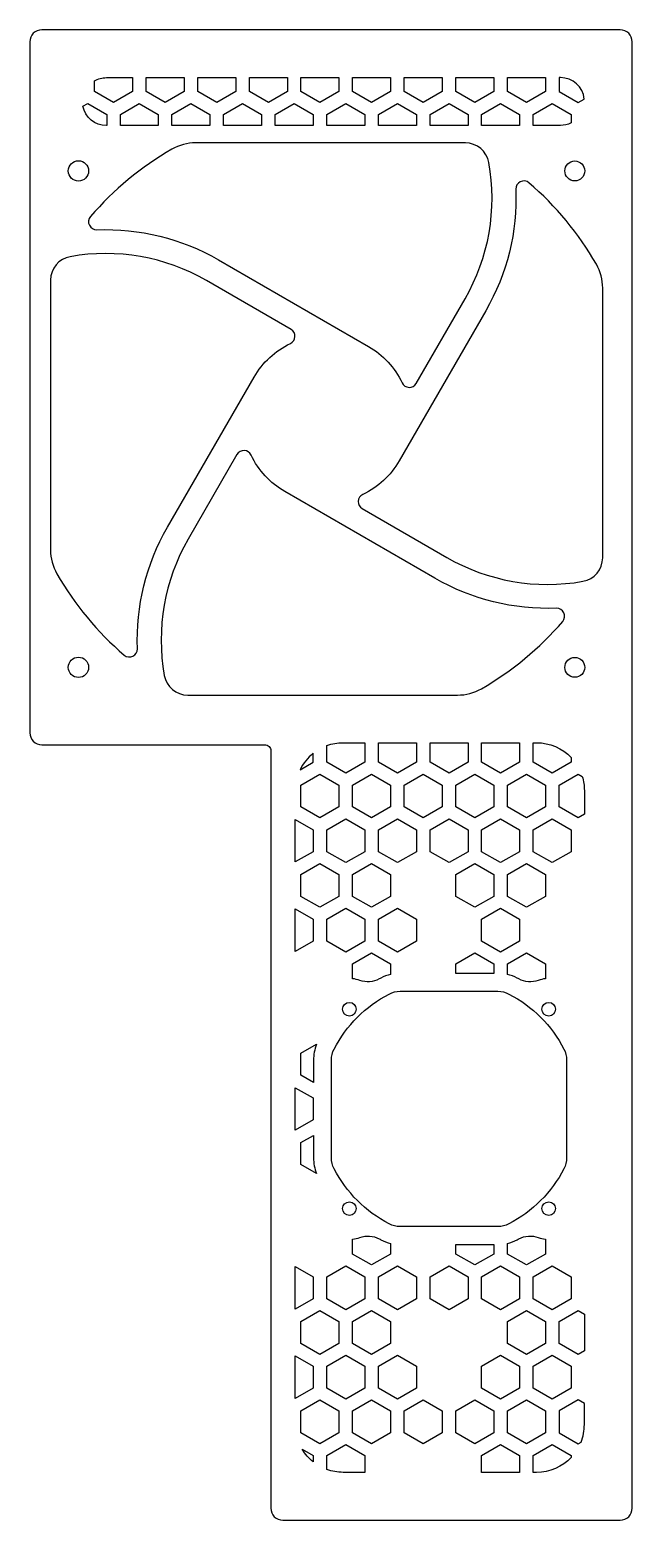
# Model space of a CAD drawing. Header units: millimetres. Extents: x 76 to 227, y 13 to 387.
import ezdxf

# ---------------------------------------------------------------- set-up
doc = ezdxf.new("R2010")
doc.units = ezdxf.units.MM
doc.layers.get('0').update_dxf_attribs({"linetype": 'CONTINUOUS'})

msp = doc.modelspace()

# ---------------------------------------------------------------- linework, layer by layer
for points in [[(136.25, 16.1, 0.414214), (139.25, 13.1), (223.9, 13.1, 0.414214), (226.9, 16.1), (226.9, 383.9, 0.414214), (223.9, 386.9), (78.8, 386.9, 0.414214), (75.8, 383.9), (75.8, 210.6, 0.414214), (78.8, 207.6), (134.75, 207.6, -0.414214), (136.25, 206.1)], [(95, 374.9), (101.56, 374.9), (101.56, 371.39), (96.8, 368.64), (92.03, 371.39), (92.03, 374.12, -0.129994)], [(214.87, 369.53, 0.383622), (208.9, 374.9), (208.56, 374.9), (208.56, 371.39), (213.32, 368.64)], [(89.12, 367.73), (90.32, 368.43), (95.09, 365.68), (95.09, 362.9), (95, 362.9, -0.357871)], [(211.61, 365.68), (211.61, 363.55, -0.117833), (208.9, 362.9), (202.09, 362.9), (202.09, 365.68), (206.85, 368.43)], [(184.98, 319.45, 0.176982), (190.96, 353.6, 0.363251), (185.05, 358.54), (117.41, 358.54, 0.130937), (111.44, 356.95, 0.085577), (91.02, 340.05, 0.654667), (92.62, 336.75, -0.141652), (123.09, 329.22), (160.75, 307.48, -0.151313), (169.19, 298.36, 0.603342), (172.73, 298.22)], [(180.41, 254.56, 0.176982), (214.56, 248.58, 0.363251), (219.5, 254.49), (219.5, 322.13, 0.130937), (217.91, 328.1, 0.085577), (201.01, 348.52, 0.654667), (197.71, 346.92, -0.141652), (190.18, 316.45), (168.44, 278.79, -0.151313), (159.32, 270.35, 0.603342), (159.18, 266.81)], [(120.09, 324.02, 0.176982), (85.94, 330, 0.363251), (81, 324.09), (81, 256.45, 0.130937), (82.59, 250.48, 0.085577), (99.49, 230.06, 0.654667), (102.79, 231.66, -0.141652), (110.32, 262.13), (132.06, 299.79, -0.151313), (141.18, 308.23, 0.603342), (141.32, 311.77)], [(115.52, 259.13, 0.176982), (109.54, 224.98, 0.363251), (115.45, 220.04), (183.09, 220.04, 0.130937), (189.06, 221.63, 0.085577), (209.48, 238.53, 0.654667), (207.88, 241.83, -0.141652), (177.41, 249.36), (139.75, 271.1, -0.151313), (131.31, 280.22, 0.603342), (127.77, 280.36)], [(150.3, 203.2), (150.3, 207.38, -0.087458), (154.4, 208.1), (159.82, 208.1), (159.82, 203.2), (155.06, 200.45)], [(206.85, 200.45), (202.09, 203.2), (202.09, 208.1), (202.9, 208.1, -0.20599), (211.61, 204.35), (211.61, 203.2)], [(146.88, 205.45, 0.111689), (143.59, 201.3), (146.88, 203.2)], [(214.9, 196.1), (214.9, 190.15), (213.32, 189.24), (208.56, 191.99), (208.56, 197.49), (213.32, 200.24), (214.37, 199.63, -0.07488)], [(156.77, 152.64), (161.53, 155.39), (166.3, 152.64), (166.3, 149.97, 0.062281), (163.85, 149.06, 0.003085), (163.45, 148.85, -0.213057), (158.57, 148.49, 0.06026), (156.77, 148.9)], [(195.61, 152.64), (200.38, 155.39), (205.14, 152.64), (205.14, 148.9, 0.06026), (203.34, 148.49, -0.213057), (198.46, 148.85, 0.003085), (198.06, 149.06, 0.062281), (195.61, 149.97)], [(151.46, 104), (151.46, 128.5, -0.12069), (152.13, 131.27, -0.153673), (165.93, 145.07, -0.12069), (168.71, 145.75), (193.2, 145.75, -0.12069), (195.98, 145.07, -0.153673), (209.78, 131.27, -0.12069), (210.46, 128.5), (210.46, 104, -0.12069), (209.78, 101.23, -0.153673), (195.98, 87.43, -0.12069), (193.2, 86.75), (168.71, 86.75, -0.12069), (165.93, 87.43, -0.153673), (152.13, 101.23, -0.12069)], [(143.82, 124.71), (143.82, 130.21), (147.74, 132.47, 0.097352), (146.96, 128.5), (146.96, 122.9)], [(143.82, 107.79), (146.96, 109.59), (146.96, 104, 0.097352), (147.74, 100.03), (143.82, 102.29)], [(161.53, 77.11), (156.77, 79.86), (156.77, 83.59, 0.06026), (158.57, 84.01, -0.213057), (163.45, 83.65, 0.003085), (163.85, 83.44, 0.062281), (166.3, 82.53), (166.3, 79.86)], [(200.38, 77.11), (195.61, 79.86), (195.61, 82.53, 0.062281), (198.06, 83.44, 0.003085), (198.46, 83.65, -0.213057), (203.34, 84.01, 0.06026), (205.14, 83.59), (205.14, 79.86)], [(214.06, 32.68, 0.094529), (214.9, 37.1), (214.9, 42.35), (213.32, 43.26), (208.56, 40.51), (208.56, 35.01), (213.32, 32.26)], [(146.88, 29.3), (146.88, 27.75, -0.087154), (144.14, 30.88)], [(159.82, 29.3), (159.82, 25.1), (154.4, 25.1, -0.087458), (150.3, 25.82), (150.3, 29.3), (155.06, 32.05)], [(211.61, 29.3), (211.61, 28.85, -0.20599), (202.9, 25.1), (202.09, 25.1), (202.09, 29.3), (206.85, 32.05)]]:
    msp.add_lwpolyline(points, format="xyb", close=True)
for points in [[(104.98, 374.9), (114.51, 374.9), (114.51, 371.39), (109.74, 368.64), (104.98, 371.39)], [(117.93, 374.9), (127.45, 374.9), (127.45, 371.39), (122.69, 368.64), (117.93, 371.39)], [(130.88, 374.9), (140.4, 374.9), (140.4, 371.39), (135.64, 368.64), (130.88, 371.39)], [(143.82, 374.9), (153.35, 374.9), (153.35, 371.39), (148.59, 368.64), (143.82, 371.39)], [(156.77, 374.9), (166.3, 374.9), (166.3, 371.39), (161.53, 368.64), (156.77, 371.39)], [(169.72, 374.9), (179.24, 374.9), (179.24, 371.39), (174.48, 368.64), (169.72, 371.39)], [(182.67, 374.9), (192.19, 374.9), (192.19, 371.39), (187.43, 368.64), (182.67, 371.39)], [(195.61, 374.9), (205.14, 374.9), (205.14, 371.39), (200.38, 368.64), (195.61, 371.39)], [(98.51, 365.68), (103.27, 368.43), (108.03, 365.68), (108.03, 362.9), (98.51, 362.9)], [(111.46, 365.68), (116.22, 368.43), (120.98, 365.68), (120.98, 362.9), (111.46, 362.9)], [(124.4, 365.68), (129.17, 368.43), (133.93, 365.68), (133.93, 362.9), (124.4, 362.9)], [(137.35, 365.68), (142.11, 368.43), (146.88, 365.68), (146.88, 362.9), (137.35, 362.9)], [(150.3, 365.68), (155.06, 368.43), (159.82, 365.68), (159.82, 362.9), (150.3, 362.9)], [(163.24, 365.68), (168.01, 368.43), (172.77, 365.68), (172.77, 362.9), (163.24, 362.9)], [(176.19, 365.68), (180.95, 368.43), (185.72, 365.68), (185.72, 362.9), (176.19, 362.9)], [(189.14, 365.68), (193.9, 368.43), (198.67, 365.68), (198.67, 362.9), (189.14, 362.9)], [(168.01, 200.45), (163.24, 203.2), (163.24, 208.1), (172.77, 208.1), (172.77, 203.2)], [(180.95, 200.45), (176.19, 203.2), (176.19, 208.1), (185.72, 208.1), (185.72, 203.2)], [(193.9, 200.45), (189.14, 203.2), (189.14, 208.1), (198.67, 208.1), (198.67, 203.2)], [(148.59, 200.24), (153.35, 197.49), (153.35, 191.99), (148.59, 189.24), (143.82, 191.99), (143.82, 197.49)], [(161.53, 200.24), (166.3, 197.49), (166.3, 191.99), (161.53, 189.24), (156.77, 191.99), (156.77, 197.49)], [(174.48, 200.24), (179.24, 197.49), (179.24, 191.99), (174.48, 189.24), (169.72, 191.99), (169.72, 197.49)], [(187.43, 200.24), (192.19, 197.49), (192.19, 191.99), (187.43, 189.24), (182.67, 191.99), (182.67, 197.49)], [(200.38, 200.24), (205.14, 197.49), (205.14, 191.99), (200.38, 189.24), (195.61, 191.99), (195.61, 197.49)], [(142.4, 188.86), (146.88, 186.27), (146.88, 180.77), (142.4, 178.19)], [(155.06, 189.02), (159.82, 186.27), (159.82, 180.77), (155.06, 178.02), (150.3, 180.77), (150.3, 186.27)], [(168.01, 189.02), (172.77, 186.27), (172.77, 180.77), (168.01, 178.02), (163.24, 180.77), (163.24, 186.27)], [(180.95, 189.02), (185.72, 186.27), (185.72, 180.77), (180.95, 178.02), (176.19, 180.77), (176.19, 186.27)], [(193.9, 189.02), (198.67, 186.27), (198.67, 180.77), (193.9, 178.02), (189.14, 180.77), (189.14, 186.27)], [(206.85, 189.02), (211.61, 186.27), (211.61, 180.77), (206.85, 178.02), (202.09, 180.77), (202.09, 186.27)], [(148.59, 177.81), (153.35, 175.06), (153.35, 169.56), (148.59, 166.81), (143.82, 169.56), (143.82, 175.06)], [(161.53, 177.81), (166.3, 175.06), (166.3, 169.56), (161.53, 166.81), (156.77, 169.56), (156.77, 175.06)], [(187.43, 177.81), (192.19, 175.06), (192.19, 169.56), (187.43, 166.81), (182.67, 169.56), (182.67, 175.06)], [(200.38, 177.81), (205.14, 175.06), (205.14, 169.56), (200.38, 166.81), (195.61, 169.56), (195.61, 175.06)], [(142.4, 166.43), (146.88, 163.85), (146.88, 158.35), (142.4, 155.76)], [(155.06, 166.6), (159.82, 163.85), (159.82, 158.35), (155.06, 155.6), (150.3, 158.35), (150.3, 163.85)], [(168.01, 166.6), (172.77, 163.85), (172.77, 158.35), (168.01, 155.6), (163.24, 158.35), (163.24, 163.85)], [(193.9, 166.6), (198.67, 163.85), (198.67, 158.35), (193.9, 155.6), (189.14, 158.35), (189.14, 163.85)], [(192.19, 152.64), (192.19, 150.25), (182.67, 150.25), (182.67, 152.64), (187.43, 155.39)], [(142.4, 121.58), (146.88, 119), (146.88, 113.5), (142.4, 110.91)], [(182.67, 82.25), (192.19, 82.25), (192.19, 79.86), (187.43, 77.11), (182.67, 79.86)], [(142.4, 76.73), (146.88, 74.15), (146.88, 68.65), (142.4, 66.06)], [(155.06, 76.9), (159.82, 74.15), (159.82, 68.65), (155.06, 65.9), (150.3, 68.65), (150.3, 74.15)], [(168.01, 76.9), (172.77, 74.15), (172.77, 68.65), (168.01, 65.9), (163.24, 68.65), (163.24, 74.15)], [(180.95, 76.9), (185.72, 74.15), (185.72, 68.65), (180.95, 65.9), (176.19, 68.65), (176.19, 74.15)], [(193.9, 76.9), (198.67, 74.15), (198.67, 68.65), (193.9, 65.9), (189.14, 68.65), (189.14, 74.15)], [(206.85, 76.9), (211.61, 74.15), (211.61, 68.65), (206.85, 65.9), (202.09, 68.65), (202.09, 74.15)], [(148.59, 65.68), (153.35, 62.93), (153.35, 57.43), (148.59, 54.68), (143.82, 57.43), (143.82, 62.93)], [(161.53, 65.68), (166.3, 62.93), (166.3, 57.43), (161.53, 54.68), (156.77, 57.43), (156.77, 62.93)], [(200.38, 65.68), (205.14, 62.93), (205.14, 57.43), (200.38, 54.68), (195.61, 57.43), (195.61, 62.93)], [(214.9, 64.77), (214.9, 55.59), (213.32, 54.68), (208.56, 57.43), (208.56, 62.93), (213.32, 65.68)], [(142.4, 54.31), (146.88, 51.72), (146.88, 46.22), (142.4, 43.64)], [(155.06, 54.47), (159.82, 51.72), (159.82, 46.22), (155.06, 43.47), (150.3, 46.22), (150.3, 51.72)], [(168.01, 54.47), (172.77, 51.72), (172.77, 46.22), (168.01, 43.47), (163.24, 46.22), (163.24, 51.72)], [(193.9, 54.47), (198.67, 51.72), (198.67, 46.22), (193.9, 43.47), (189.14, 46.22), (189.14, 51.72)], [(206.85, 54.47), (211.61, 51.72), (211.61, 46.22), (206.85, 43.47), (202.09, 46.22), (202.09, 51.72)], [(148.59, 43.26), (153.35, 40.51), (153.35, 35.01), (148.59, 32.26), (143.82, 35.01), (143.82, 40.51)], [(161.53, 43.26), (166.3, 40.51), (166.3, 35.01), (161.53, 32.26), (156.77, 35.01), (156.77, 40.51)], [(174.48, 43.26), (179.24, 40.51), (179.24, 35.01), (174.48, 32.26), (169.72, 35.01), (169.72, 40.51)], [(187.43, 43.26), (192.19, 40.51), (192.19, 35.01), (187.43, 32.26), (182.67, 35.01), (182.67, 40.51)], [(200.38, 43.26), (205.14, 40.51), (205.14, 35.01), (200.38, 32.26), (195.61, 35.01), (195.61, 40.51)], [(198.67, 29.3), (198.67, 25.1), (189.14, 25.1), (189.14, 29.3), (193.9, 32.05)]]:
    msp.add_lwpolyline(points, close=True)
for centre, radius in [((88, 351.5, 0), 2.55), ((212.5, 351.5, 0), 2.5), ((88, 227, 0), 2.55), ((212.5, 227, 0), 2.5), ((155.96, 141.25, 0), 1.7), ((205.96, 141.25, 0), 1.7), ((155.96, 91.25, 0), 1.7), ((205.96, 91.25, 0), 1.7)]:
    msp.add_circle(centre, radius)

doc.saveas('drawing.dxf')
